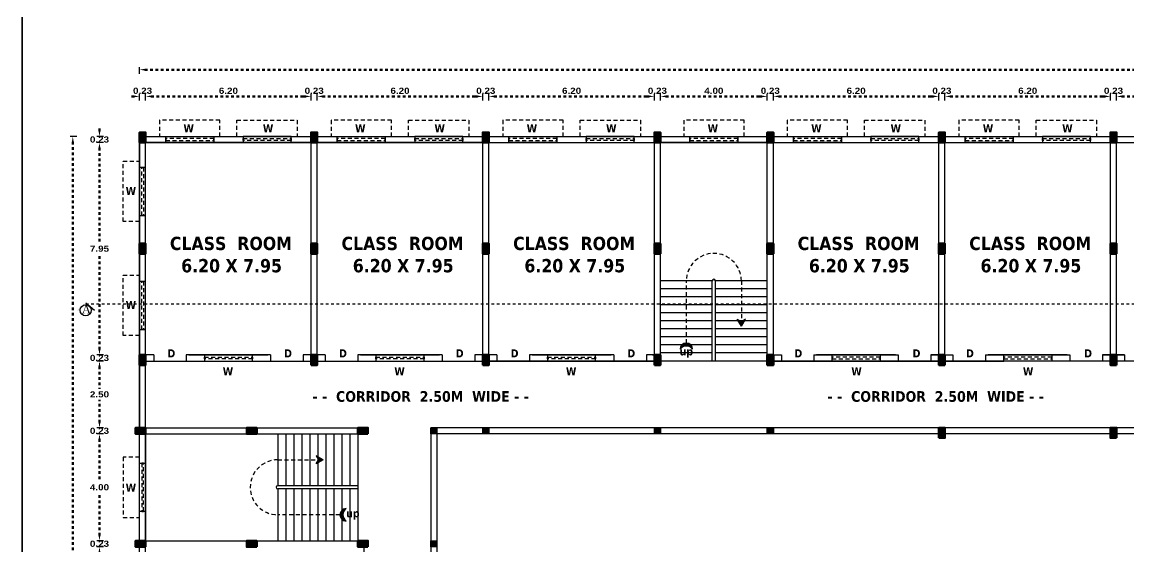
# Model space of a CAD drawing. Header units: metres. Extents: x 863 to 1571, y 626 to 804.
# Drawn here: x 863.38 to 904.85, y 729.8 to 749.45 of the extents above; entities that cross this region are included whole.
import ezdxf

# ---------------------------------------------------------------- set-up
doc = ezdxf.new("R2010")
doc.units = ezdxf.units.M
doc.header["$LTSCALE"] = 0.2
doc.header["$MEASUREMENT"] = 0
doc.header["$PDMODE"] = 2
for name, pattern in [('DASHDOT', [1, 0.5, -0.25, 0, -0.25]), ('DOT2', [0.125, 0, -0.125]), ('HIDDEN', [0.375, 0.25, -0.125])]:
    doc.linetypes.add(name, pattern=pattern)
doc.layers.get('0').update_dxf_attribs({"lineweight": 60})
doc.styles.get("Standard").update_dxf_attribs({"font": 'ariblk.ttf', "height": 0.23})
doc.styles.add('style3', font='dutcheb.ttf')
doc.styles.add('TXT', font='txt.shx')
doc.dimstyles.get("Standard").update_dxf_attribs({"dimtxt": 0.23, "dimasz": 0.2, "dimexe": 0.12, "dimexo": 0.0625, "dimgap": 0.09, "dimtad": 1, "dimtih": 1, "dimtoh": 1, "dimzin": 1, "dimdsep": 46, "dimtxsty": 'Standard', "dimcen": 0.09, "dimazin": 0, "dimtfac": 1, "dimtix": 1, "dimtofl": 0, "dimtmove": 0, "dimatfit": 0, "dimfxl": 0, "dimtolj": 1, "dimtzin": 0, "dimarcsym": 0})

# ---------------------------------------------------------------- blocks, each defined once
blk = doc.blocks.new('A$C650768DD')
blk.add_hatch(color=4).paths.add_polyline_path([(0, 0), (0.23, 0), (0.23, 0.38), (0, 0.38)])
at = {"color": 1}
blk.add_lwpolyline([(0, 0), (0.23, 0), (0.23, 0.38), (0, 0.38)], close=True, dxfattribs=at)
blk = doc.blocks.new('*D72')
at = {"linetype": 'DOT2'}
for p, q in [((866.283, 745.373), (866.283, 745.573)), ((866.283, 744.743), (866.283, 744.543))]:
    blk.add_line(p, q, dxfattribs=at)
at = {"color": 0, "lineweight": -2}
for p, q in [((866.433, 745.173), (866.183, 745.173)), ((866.433, 744.943), (866.183, 744.943))]:
    blk.add_line(p, q, dxfattribs=at)
at = {"lineweight": -2}
for points in [[(866.249, 745.373), (866.316, 745.373), (866.283, 745.173)], [(866.249, 744.743), (866.316, 744.743), (866.283, 744.943)]]:
    blk.add_solid(points, dxfattribs=at)
at = {"layer": 'Defpoints', "color": 0, "lineweight": -2}
for p in [(866.283, 744.943), (868.013, 745.173), (868.013, 744.943)]:
    blk.add_point(p, dxfattribs=at)
at = {"color": 0, "lineweight": -2, "insert": (866.283, 745.058), "char_height": 0.23, "attachment_point": 5}
blk.add_mtext('\\A1;0.23', dxfattribs=at)
blk = doc.blocks.new('*D73')
at = {"color": 0, "lineweight": -2}
for p, q in [((866.433, 744.943), (866.183, 744.943)), ((866.433, 736.993), (866.183, 736.993))]:
    blk.add_line(p, q, dxfattribs=at)
at = {"linetype": 'DOT2'}
for p, q in [((866.283, 744.743), (866.283, 741.177)), ((866.283, 737.193), (866.283, 740.759))]:
    blk.add_line(p, q, dxfattribs=at)
at = {"lineweight": -2}
for points in [[(866.249, 744.743), (866.316, 744.743), (866.283, 744.943)], [(866.249, 737.193), (866.316, 737.193), (866.283, 736.993)]]:
    blk.add_solid(points, dxfattribs=at)
at = {"layer": 'Defpoints', "color": 0, "lineweight": -2}
for p in [(868.013, 744.943), (866.283, 736.993), (867.783, 736.993)]:
    blk.add_point(p, dxfattribs=at)
at = {"color": 0, "lineweight": -2, "insert": (866.283, 740.968), "char_height": 0.23, "attachment_point": 5}
blk.add_mtext('\\A1;7.95', dxfattribs=at)
blk = doc.blocks.new('*D74')
at = {"linetype": 'DOT2'}
for p, q in [((866.283, 737.193), (866.283, 737.393)), ((866.283, 736.563), (866.283, 736.363))]:
    blk.add_line(p, q, dxfattribs=at)
at = {"color": 0, "lineweight": -2}
for p, q in [((866.433, 736.993), (866.183, 736.993)), ((866.433, 736.763), (866.183, 736.763))]:
    blk.add_line(p, q, dxfattribs=at)
at = {"lineweight": -2}
for points in [[(866.249, 737.193), (866.316, 737.193), (866.283, 736.993)], [(866.249, 736.563), (866.316, 736.563), (866.283, 736.763)]]:
    blk.add_solid(points, dxfattribs=at)
at = {"layer": 'Defpoints', "color": 0, "lineweight": -2}
for p in [(867.783, 736.993), (866.283, 736.763), (867.783, 736.763)]:
    blk.add_point(p, dxfattribs=at)
at = {"color": 0, "lineweight": -2, "insert": (866.283, 736.878), "char_height": 0.23, "attachment_point": 5}
blk.add_mtext('\\A1;0.23', dxfattribs=at)
blk = doc.blocks.new('*D75')
at = {"color": 0, "lineweight": -2}
for p, q in [((866.433, 736.763), (866.183, 736.763)), ((866.433, 734.263), (866.183, 734.263))]:
    blk.add_line(p, q, dxfattribs=at)
at = {"linetype": 'DOT2'}
for p, q in [((866.283, 736.563), (866.283, 735.722)), ((866.283, 734.463), (866.283, 735.304))]:
    blk.add_line(p, q, dxfattribs=at)
at = {"lineweight": -2}
for points in [[(866.249, 736.563), (866.316, 736.563), (866.283, 736.763)], [(866.249, 734.463), (866.316, 734.463), (866.283, 734.263)]]:
    blk.add_solid(points, dxfattribs=at)
at = {"layer": 'Defpoints', "color": 0, "lineweight": -2}
for p in [(867.783, 736.763), (866.283, 734.263), (867.783, 734.263)]:
    blk.add_point(p, dxfattribs=at)
at = {"color": 0, "lineweight": -2, "insert": (866.283, 735.513), "char_height": 0.23, "attachment_point": 5}
blk.add_mtext('\\A1;2.50', dxfattribs=at)
blk = doc.blocks.new('*D76')
at = {"linetype": 'DOT2'}
for p, q in [((866.283, 734.463), (866.283, 734.663)), ((866.283, 733.833), (866.283, 733.633))]:
    blk.add_line(p, q, dxfattribs=at)
at = {"color": 0, "lineweight": -2}
for p, q in [((866.433, 734.263), (866.183, 734.263)), ((866.433, 734.033), (866.183, 734.033))]:
    blk.add_line(p, q, dxfattribs=at)
at = {"lineweight": -2}
for points in [[(866.249, 734.463), (866.316, 734.463), (866.283, 734.263)], [(866.249, 733.833), (866.316, 733.833), (866.283, 734.033)]]:
    blk.add_solid(points, dxfattribs=at)
at = {"layer": 'Defpoints', "color": 0, "lineweight": -2}
for p in [(866.283, 734.033), (867.783, 734.263), (867.783, 734.033)]:
    blk.add_point(p, dxfattribs=at)
at = {"color": 0, "lineweight": -2, "insert": (866.283, 734.148), "char_height": 0.23, "attachment_point": 5}
blk.add_mtext('\\A1;0.23', dxfattribs=at)
blk = doc.blocks.new('*D77')
at = {"color": 0, "lineweight": -2}
for p, q in [((866.433, 734.033), (866.183, 734.033)), ((866.433, 730.033), (866.183, 730.033))]:
    blk.add_line(p, q, dxfattribs=at)
at = {"linetype": 'DOT2'}
for p, q in [((866.283, 733.833), (866.283, 732.242)), ((866.283, 730.233), (866.283, 731.824))]:
    blk.add_line(p, q, dxfattribs=at)
at = {"lineweight": -2}
for points in [[(866.249, 733.833), (866.316, 733.833), (866.283, 734.033)], [(866.249, 730.233), (866.316, 730.233), (866.283, 730.033)]]:
    blk.add_solid(points, dxfattribs=at)
at = {"layer": 'Defpoints', "color": 0, "lineweight": -2}
for p in [(867.783, 734.033), (866.283, 730.033), (867.783, 730.033)]:
    blk.add_point(p, dxfattribs=at)
at = {"color": 0, "lineweight": -2, "insert": (866.283, 732.033), "char_height": 0.23, "attachment_point": 5}
blk.add_mtext('\\A1;4.00', dxfattribs=at)
blk = doc.blocks.new('*D78')
at = {"linetype": 'DOT2'}
for p, q in [((866.283, 730.233), (866.283, 730.433)), ((866.283, 729.603), (866.283, 729.403))]:
    blk.add_line(p, q, dxfattribs=at)
at = {"color": 0, "lineweight": -2}
for p, q in [((866.433, 730.033), (866.183, 730.033)), ((866.433, 729.803), (866.183, 729.803))]:
    blk.add_line(p, q, dxfattribs=at)
at = {"lineweight": -2}
for points in [[(866.249, 730.233), (866.316, 730.233), (866.283, 730.033)], [(866.249, 729.603), (866.316, 729.603), (866.283, 729.803)]]:
    blk.add_solid(points, dxfattribs=at)
at = {"layer": 'Defpoints', "color": 0, "lineweight": -2}
for p in [(867.783, 730.033), (866.283, 729.803), (867.783, 729.803)]:
    blk.add_point(p, dxfattribs=at)
at = {"color": 0, "lineweight": -2, "insert": (866.283, 729.918), "char_height": 0.23, "attachment_point": 5}
blk.add_mtext('\\A1;0.23', dxfattribs=at)
blk = doc.blocks.new('*D79')
at = {"color": 0, "lineweight": -2}
for p, q in [((866.433, 729.803), (866.183, 729.803)), ((866.433, 723.603), (866.183, 723.603))]:
    blk.add_line(p, q, dxfattribs=at)
at = {"linetype": 'DOT2'}
for p, q in [((866.283, 729.603), (866.283, 726.912)), ((866.283, 723.803), (866.283, 726.494))]:
    blk.add_line(p, q, dxfattribs=at)
at = {"lineweight": -2}
for points in [[(866.249, 729.603), (866.316, 729.603), (866.283, 729.803)], [(866.249, 723.803), (866.316, 723.803), (866.283, 723.603)]]:
    blk.add_solid(points, dxfattribs=at)
at = {"layer": 'Defpoints', "color": 0, "lineweight": -2}
for p in [(867.783, 729.803), (866.283, 723.603), (867.783, 723.603)]:
    blk.add_point(p, dxfattribs=at)
at = {"color": 0, "lineweight": -2, "insert": (866.283, 726.703), "char_height": 0.23, "attachment_point": 5}
blk.add_mtext('\\A1;6.20', dxfattribs=at)
blk = doc.blocks.new('*D85')
at = {"color": 0, "lineweight": -2}
for p, q in [((865.433, 745.173), (865.183, 745.173)), ((865.433, 712.443), (865.183, 712.443))]:
    blk.add_line(p, q, dxfattribs=at)
at = {"linetype": 'DOT2'}
for p, q in [((865.283, 744.973), (865.283, 729.017)), ((865.283, 712.643), (865.283, 728.599))]:
    blk.add_line(p, q, dxfattribs=at)
at = {"lineweight": -2}
for points in [[(865.249, 744.973), (865.316, 744.973), (865.283, 745.173)], [(865.249, 712.643), (865.316, 712.643), (865.283, 712.443)]]:
    blk.add_solid(points, dxfattribs=at)
at = {"layer": 'Defpoints', "color": 0, "lineweight": -2}
for p in [(865.283, 745.173), (867.783, 745.173), (867.783, 712.443)]:
    blk.add_point(p, dxfattribs=at)
at = {"color": 0, "lineweight": -2, "insert": (865.283, 728.808), "char_height": 0.23, "attachment_point": 5}
blk.add_mtext('\\A1;32.73', dxfattribs=at)
blk = doc.blocks.new('*D86')
at = {"linetype": 'DOT2'}
for p, q in [((867.583, 746.673), (867.383, 746.673)), ((868.213, 746.673), (868.413, 746.673))]:
    blk.add_line(p, q, dxfattribs=at)
at = {"color": 0, "lineweight": -2}
for p, q in [((867.783, 746.523), (867.783, 746.773)), ((868.013, 746.523), (868.013, 746.773))]:
    blk.add_line(p, q, dxfattribs=at)
at = {"lineweight": -2}
for points in [[(867.583, 746.706), (867.583, 746.639), (867.783, 746.673)], [(868.213, 746.706), (868.213, 746.639), (868.013, 746.673)]]:
    blk.add_solid(points, dxfattribs=at)
at = {"layer": 'Defpoints', "color": 0, "lineweight": -2}
for p in [(868.013, 746.673), (867.783, 745.173), (868.013, 745.173)]:
    blk.add_point(p, dxfattribs=at)
at = {"color": 0, "lineweight": -2, "insert": (867.898, 746.882), "char_height": 0.23, "attachment_point": 5}
blk.add_mtext('\\A1;0.23', dxfattribs=at)
blk = doc.blocks.new('*D87')
at = {"color": 0, "lineweight": -2}
for p, q in [((868.013, 746.523), (868.013, 746.773)), ((874.213, 746.523), (874.213, 746.773))]:
    blk.add_line(p, q, dxfattribs=at)
at = {"linetype": 'DOT2'}
blk.add_line((868.213, 746.673), (874.013, 746.673), dxfattribs=at)
at = {"lineweight": -2}
for points in [[(868.213, 746.706), (868.213, 746.639), (868.013, 746.673)], [(874.013, 746.706), (874.013, 746.639), (874.213, 746.673)]]:
    blk.add_solid(points, dxfattribs=at)
at = {"layer": 'Defpoints', "color": 0, "lineweight": -2}
for p in [(874.213, 746.673), (868.013, 745.173), (874.213, 744.943)]:
    blk.add_point(p, dxfattribs=at)
at = {"color": 0, "lineweight": -2, "insert": (871.113, 746.882), "char_height": 0.23, "attachment_point": 5}
blk.add_mtext('\\A1;6.20', dxfattribs=at)
blk = doc.blocks.new('*D88')
at = {"linetype": 'DOT2'}
for p, q in [((874.013, 746.673), (873.813, 746.673)), ((874.643, 746.673), (874.843, 746.673))]:
    blk.add_line(p, q, dxfattribs=at)
at = {"color": 0, "lineweight": -2}
for p, q in [((874.213, 746.523), (874.213, 746.773)), ((874.443, 746.523), (874.443, 746.773))]:
    blk.add_line(p, q, dxfattribs=at)
at = {"lineweight": -2}
for points in [[(874.013, 746.706), (874.013, 746.639), (874.213, 746.673)], [(874.643, 746.706), (874.643, 746.639), (874.443, 746.673)]]:
    blk.add_solid(points, dxfattribs=at)
at = {"layer": 'Defpoints', "color": 0, "lineweight": -2}
for p in [(874.443, 746.673), (874.213, 744.943), (874.443, 744.943)]:
    blk.add_point(p, dxfattribs=at)
at = {"color": 0, "lineweight": -2, "insert": (874.328, 746.882), "char_height": 0.23, "attachment_point": 5}
blk.add_mtext('\\A1;0.23', dxfattribs=at)
blk = doc.blocks.new('*D89')
at = {"color": 0, "lineweight": -2}
for p, q in [((874.443, 746.523), (874.443, 746.773)), ((880.643, 746.523), (880.643, 746.773))]:
    blk.add_line(p, q, dxfattribs=at)
at = {"linetype": 'DOT2'}
blk.add_line((874.643, 746.673), (880.443, 746.673), dxfattribs=at)
at = {"lineweight": -2}
for points in [[(874.643, 746.706), (874.643, 746.639), (874.443, 746.673)], [(880.443, 746.706), (880.443, 746.639), (880.643, 746.673)]]:
    blk.add_solid(points, dxfattribs=at)
at = {"layer": 'Defpoints', "color": 0, "lineweight": -2}
for p in [(880.643, 746.673), (874.443, 744.943), (880.643, 744.943)]:
    blk.add_point(p, dxfattribs=at)
at = {"color": 0, "lineweight": -2, "insert": (877.543, 746.882), "char_height": 0.23, "attachment_point": 5}
blk.add_mtext('\\A1;6.20', dxfattribs=at)
blk = doc.blocks.new('*D90')
at = {"linetype": 'DOT2'}
for p, q in [((880.443, 746.673), (880.243, 746.673)), ((881.073, 746.673), (881.273, 746.673))]:
    blk.add_line(p, q, dxfattribs=at)
at = {"color": 0, "lineweight": -2}
for p, q in [((880.643, 746.523), (880.643, 746.773)), ((880.873, 746.523), (880.873, 746.773))]:
    blk.add_line(p, q, dxfattribs=at)
at = {"lineweight": -2}
for points in [[(880.443, 746.706), (880.443, 746.639), (880.643, 746.673)], [(881.073, 746.706), (881.073, 746.639), (880.873, 746.673)]]:
    blk.add_solid(points, dxfattribs=at)
at = {"layer": 'Defpoints', "color": 0, "lineweight": -2}
for p in [(880.873, 746.673), (880.643, 744.943), (880.873, 744.943)]:
    blk.add_point(p, dxfattribs=at)
at = {"color": 0, "lineweight": -2, "insert": (880.758, 746.882), "char_height": 0.23, "attachment_point": 5}
blk.add_mtext('\\A1;0.23', dxfattribs=at)
blk = doc.blocks.new('*D91')
at = {"color": 0, "lineweight": -2}
for p, q in [((880.873, 746.523), (880.873, 746.773)), ((887.073, 746.523), (887.073, 746.773))]:
    blk.add_line(p, q, dxfattribs=at)
at = {"linetype": 'DOT2'}
blk.add_line((881.073, 746.673), (886.873, 746.673), dxfattribs=at)
at = {"lineweight": -2}
for points in [[(881.073, 746.706), (881.073, 746.639), (880.873, 746.673)], [(886.873, 746.706), (886.873, 746.639), (887.073, 746.673)]]:
    blk.add_solid(points, dxfattribs=at)
at = {"layer": 'Defpoints', "color": 0, "lineweight": -2}
for p in [(887.073, 746.673), (880.873, 744.943), (887.073, 744.943)]:
    blk.add_point(p, dxfattribs=at)
at = {"color": 0, "lineweight": -2, "insert": (883.973, 746.882), "char_height": 0.23, "attachment_point": 5}
blk.add_mtext('\\A1;6.20', dxfattribs=at)
blk = doc.blocks.new('*D92')
at = {"linetype": 'DOT2'}
for p, q in [((886.873, 746.673), (886.673, 746.673)), ((887.503, 746.673), (887.703, 746.673))]:
    blk.add_line(p, q, dxfattribs=at)
at = {"color": 0, "lineweight": -2}
for p, q in [((887.073, 746.523), (887.073, 746.773)), ((887.303, 746.523), (887.303, 746.773))]:
    blk.add_line(p, q, dxfattribs=at)
at = {"lineweight": -2}
for points in [[(886.873, 746.706), (886.873, 746.639), (887.073, 746.673)], [(887.503, 746.706), (887.503, 746.639), (887.303, 746.673)]]:
    blk.add_solid(points, dxfattribs=at)
at = {"layer": 'Defpoints', "color": 0, "lineweight": -2}
for p in [(887.303, 746.673), (887.073, 744.943), (887.303, 744.943)]:
    blk.add_point(p, dxfattribs=at)
at = {"color": 0, "lineweight": -2, "insert": (887.188, 746.882), "char_height": 0.23, "attachment_point": 5}
blk.add_mtext('\\A1;0.23', dxfattribs=at)
blk = doc.blocks.new('*D93')
at = {"color": 0, "lineweight": -2}
for p, q in [((887.303, 746.523), (887.303, 746.773)), ((891.303, 746.523), (891.303, 746.773))]:
    blk.add_line(p, q, dxfattribs=at)
at = {"linetype": 'DOT2'}
blk.add_line((887.503, 746.673), (891.103, 746.673), dxfattribs=at)
at = {"lineweight": -2}
for points in [[(887.503, 746.706), (887.503, 746.639), (887.303, 746.673)], [(891.103, 746.706), (891.103, 746.639), (891.303, 746.673)]]:
    blk.add_solid(points, dxfattribs=at)
at = {"layer": 'Defpoints', "color": 0, "lineweight": -2}
for p in [(891.303, 746.673), (887.303, 744.943), (891.303, 744.943)]:
    blk.add_point(p, dxfattribs=at)
at = {"color": 0, "lineweight": -2, "insert": (889.303, 746.882), "char_height": 0.23, "attachment_point": 5}
blk.add_mtext('\\A1;4.00', dxfattribs=at)
blk = doc.blocks.new('*D94')
at = {"linetype": 'DOT2'}
for p, q in [((891.103, 746.673), (890.903, 746.673)), ((891.733, 746.673), (891.933, 746.673))]:
    blk.add_line(p, q, dxfattribs=at)
at = {"color": 0, "lineweight": -2}
for p, q in [((891.303, 746.523), (891.303, 746.773)), ((891.533, 746.523), (891.533, 746.773))]:
    blk.add_line(p, q, dxfattribs=at)
at = {"lineweight": -2}
for points in [[(891.103, 746.706), (891.103, 746.639), (891.303, 746.673)], [(891.733, 746.706), (891.733, 746.639), (891.533, 746.673)]]:
    blk.add_solid(points, dxfattribs=at)
at = {"layer": 'Defpoints', "color": 0, "lineweight": -2}
for p in [(891.533, 746.673), (891.303, 744.943), (891.533, 744.943)]:
    blk.add_point(p, dxfattribs=at)
at = {"color": 0, "lineweight": -2, "insert": (891.418, 746.882), "char_height": 0.23, "attachment_point": 5}
blk.add_mtext('\\A1;0.23', dxfattribs=at)
blk = doc.blocks.new('*D95')
at = {"color": 0, "lineweight": -2}
for p, q in [((891.533, 746.523), (891.533, 746.773)), ((897.733, 746.523), (897.733, 746.773))]:
    blk.add_line(p, q, dxfattribs=at)
at = {"linetype": 'DOT2'}
blk.add_line((891.733, 746.673), (897.533, 746.673), dxfattribs=at)
at = {"lineweight": -2}
for points in [[(891.733, 746.706), (891.733, 746.639), (891.533, 746.673)], [(897.533, 746.706), (897.533, 746.639), (897.733, 746.673)]]:
    blk.add_solid(points, dxfattribs=at)
at = {"layer": 'Defpoints', "color": 0, "lineweight": -2}
for p in [(897.733, 746.673), (891.533, 744.943), (897.733, 744.943)]:
    blk.add_point(p, dxfattribs=at)
at = {"color": 0, "lineweight": -2, "insert": (894.633, 746.882), "char_height": 0.23, "attachment_point": 5}
blk.add_mtext('\\A1;6.20', dxfattribs=at)
blk = doc.blocks.new('*D96')
at = {"linetype": 'DOT2'}
for p, q in [((897.533, 746.673), (897.333, 746.673)), ((898.163, 746.673), (898.363, 746.673))]:
    blk.add_line(p, q, dxfattribs=at)
at = {"color": 0, "lineweight": -2}
for p, q in [((897.733, 746.523), (897.733, 746.773)), ((897.963, 746.523), (897.963, 746.773))]:
    blk.add_line(p, q, dxfattribs=at)
at = {"lineweight": -2}
for points in [[(897.533, 746.706), (897.533, 746.639), (897.733, 746.673)], [(898.163, 746.706), (898.163, 746.639), (897.963, 746.673)]]:
    blk.add_solid(points, dxfattribs=at)
at = {"layer": 'Defpoints', "color": 0, "lineweight": -2}
for p in [(897.963, 746.673), (897.733, 744.943), (897.963, 744.943)]:
    blk.add_point(p, dxfattribs=at)
at = {"color": 0, "lineweight": -2, "insert": (897.848, 746.882), "char_height": 0.23, "attachment_point": 5}
blk.add_mtext('\\A1;0.23', dxfattribs=at)
blk = doc.blocks.new('*D97')
at = {"color": 0, "lineweight": -2}
for p, q in [((897.963, 746.523), (897.963, 746.773)), ((904.163, 746.523), (904.163, 746.773))]:
    blk.add_line(p, q, dxfattribs=at)
at = {"linetype": 'DOT2'}
blk.add_line((898.163, 746.673), (903.963, 746.673), dxfattribs=at)
at = {"lineweight": -2}
for points in [[(898.163, 746.706), (898.163, 746.639), (897.963, 746.673)], [(903.963, 746.706), (903.963, 746.639), (904.163, 746.673)]]:
    blk.add_solid(points, dxfattribs=at)
at = {"layer": 'Defpoints', "color": 0, "lineweight": -2}
for p in [(904.163, 746.673), (897.963, 744.943), (904.163, 744.943)]:
    blk.add_point(p, dxfattribs=at)
at = {"color": 0, "lineweight": -2, "insert": (901.063, 746.882), "char_height": 0.23, "attachment_point": 5}
blk.add_mtext('\\A1;6.20', dxfattribs=at)
blk = doc.blocks.new('*D98')
at = {"linetype": 'DOT2'}
for p, q in [((903.963, 746.673), (903.763, 746.673)), ((904.593, 746.673), (904.793, 746.673))]:
    blk.add_line(p, q, dxfattribs=at)
at = {"color": 0, "lineweight": -2}
for p, q in [((904.163, 746.523), (904.163, 746.773)), ((904.393, 746.523), (904.393, 746.773))]:
    blk.add_line(p, q, dxfattribs=at)
at = {"lineweight": -2}
for points in [[(903.963, 746.706), (903.963, 746.639), (904.163, 746.673)], [(904.593, 746.706), (904.593, 746.639), (904.393, 746.673)]]:
    blk.add_solid(points, dxfattribs=at)
at = {"layer": 'Defpoints', "color": 0, "lineweight": -2}
for p in [(904.393, 746.673), (904.163, 744.943), (904.393, 744.943)]:
    blk.add_point(p, dxfattribs=at)
at = {"color": 0, "lineweight": -2, "insert": (904.278, 746.882), "char_height": 0.23, "attachment_point": 5}
blk.add_mtext('\\A1;0.23', dxfattribs=at)
blk = doc.blocks.new('*D99')
at = {"color": 0, "lineweight": -2}
for p, q in [((904.393, 746.523), (904.393, 746.773)), ((910.608, 746.523), (910.608, 746.773))]:
    blk.add_line(p, q, dxfattribs=at)
at = {"linetype": 'DOT2'}
blk.add_line((904.593, 746.673), (910.408, 746.673), dxfattribs=at)
at = {"lineweight": -2}
for points in [[(904.593, 746.706), (904.593, 746.639), (904.393, 746.673)], [(910.408, 746.706), (910.408, 746.639), (910.608, 746.673)]]:
    blk.add_solid(points, dxfattribs=at)
at = {"layer": 'Defpoints', "color": 0, "lineweight": -2}
for p in [(910.608, 746.673), (904.393, 744.943), (910.608, 744.943)]:
    blk.add_point(p, dxfattribs=at)
at = {"color": 0, "lineweight": -2, "insert": (907.5, 746.882), "char_height": 0.23, "attachment_point": 5}
blk.add_mtext('\\A1;6.21', dxfattribs=at)
blk = doc.blocks.new('*D115')
at = {"color": 0, "lineweight": -2}
for p, q in [((867.783, 747.523), (867.783, 747.773)), ((953.433, 747.523), (953.433, 747.773))]:
    blk.add_line(p, q, dxfattribs=at)
at = {"linetype": 'DOT2'}
blk.add_line((867.983, 747.673), (953.233, 747.673), dxfattribs=at)
at = {"lineweight": -2}
for points in [[(867.983, 747.706), (867.983, 747.639), (867.783, 747.673)], [(953.233, 747.706), (953.233, 747.639), (953.433, 747.673)]]:
    blk.add_solid(points, dxfattribs=at)
at = {"layer": 'Defpoints', "color": 0, "lineweight": -2}
for p in [(953.433, 747.673), (867.783, 745.173), (953.433, 734.263)]:
    blk.add_point(p, dxfattribs=at)
at = {"color": 0, "lineweight": -2, "insert": (910.608, 747.882), "char_height": 0.23, "attachment_point": 5}
blk.add_mtext('\\A1;85.65', dxfattribs=at)

msp = doc.modelspace()

# ---------------------------------------------------------------- hatches: boundary and pattern name
at = {"lineweight": -2}
msp.add_hatch(color=256, dxfattribs=at).paths.add_polyline_path([(865.766, 738.939), (865.442, 738.664), (865.559, 738.664, -1), (865.973, 738.664), (866.091, 738.664)])
h = msp.add_hatch(color=256, dxfattribs=at)
h.dxf.hatch_style = 1
h.paths.add_polyline_path([(890.317, 738.092), (890.181, 738.328), (890.333, 738.232), (890.484, 738.328), (890.349, 738.092)])
h.paths.add_polyline_path([(890.333, 738.064), (890.317, 738.092), (890.349, 738.092)])
h = msp.add_hatch(color=256, dxfattribs=at)
h.dxf.hatch_style = 1
h.paths.add_polyline_path([(888.038, 737.203, -1), (888.507, 737.203, 0.509611)])
h = msp.add_hatch(color=256, dxfattribs=at)
h.dxf.hatch_style = 1
h.paths.add_polyline_path([(878.923, 734.263), (878.693, 734.263), (878.693, 734.033), (878.923, 734.033)])
h = msp.add_hatch(color=256, dxfattribs=at)
h.dxf.hatch_style = 1
h.paths.add_polyline_path([(880.873, 734.263), (880.643, 734.263), (880.643, 734.033), (880.873, 734.033)])
h = msp.add_hatch(color=256, dxfattribs=at)
h.dxf.hatch_style = 1
h.paths.add_polyline_path([(887.303, 734.263), (887.073, 734.263), (887.073, 734.033), (887.303, 734.033)])
h = msp.add_hatch(color=256, dxfattribs=at)
h.dxf.hatch_style = 1
h.paths.add_polyline_path([(891.533, 734.263), (891.303, 734.263), (891.303, 734.033), (891.533, 734.033)])
h = msp.add_hatch(color=256, dxfattribs=at)
h.dxf.hatch_style = 1
h.paths.add_polyline_path([(874.634, 733.047), (874.397, 732.911), (874.493, 733.063), (874.397, 733.214), (874.634, 733.079)])
h.paths.add_polyline_path([(874.662, 733.063), (874.634, 733.047), (874.634, 733.079)])
h = msp.add_hatch(color=256, dxfattribs=at)
h.dxf.hatch_style = 1
h.paths.add_polyline_path([(875.523, 730.768, -1), (875.523, 731.237, 0.509611)])
h = msp.add_hatch(color=256, dxfattribs=at)
h.dxf.hatch_style = 1
h.paths.add_polyline_path([(878.923, 730.033), (878.693, 730.033), (878.693, 729.803), (878.923, 729.803)])

# ---------------------------------------------------------------- linework, layer by layer
for p, q in [((863.385, 660.625), (863.385, 779.525)), ((867.783, 736.993), (867.783, 744.943)), ((867.783, 744.943), (867.783, 744.943)), ((867.783, 744.943), (867.783, 736.993)), ((868.013, 744.943), (868.013, 745.173)), ((874.213, 744.943), (868.013, 744.943)), ((868.013, 736.993), (868.013, 744.943)), ((874.213, 736.993), (874.213, 744.943)), ((880.643, 744.943), (874.443, 744.943)), ((874.443, 736.993), (874.443, 744.943)), ((880.873, 745.173), (880.643, 745.173)), ((880.643, 736.993), (880.643, 744.943)), ((880.643, 736.993), (880.643, 744.943)), ((880.873, 736.993), (880.873, 744.943)), ((880.873, 736.993), (880.873, 744.943)), ((887.303, 745.173), (887.073, 745.173)), ((887.073, 736.763), (887.073, 744.943)), ((887.073, 736.763), (887.073, 744.943)), ((887.073, 736.993), (887.073, 744.943)), ((887.073, 736.993), (887.073, 744.943)), ((887.073, 736.993), (887.073, 744.943)), ((887.073, 736.993), (887.073, 744.943)), ((887.073, 736.993), (887.073, 744.943)), ((887.073, 736.993), (887.073, 744.943)), ((887.073, 736.763), (887.073, 744.943)), ((887.303, 736.763), (887.303, 744.943)), ((887.303, 736.993), (887.303, 744.943)), ((887.303, 736.763), (887.303, 744.943)), ((887.303, 744.943), (891.303, 744.943)), ((891.303, 744.943), (887.303, 744.943)), ((887.303, 744.943), (891.303, 744.943)), ((891.303, 744.943), (887.303, 744.943)), ((891.303, 736.763), (891.303, 744.943)), ((891.303, 736.763), (891.303, 744.943)), ((891.303, 736.763), (891.303, 744.943)), ((891.303, 736.993), (891.303, 744.943)), ((891.303, 736.763), (891.303, 744.943)), ((891.533, 736.993), (891.533, 744.943)), ((891.533, 736.993), (891.533, 744.943)), ((891.533, 736.993), (891.533, 744.943)), ((891.533, 736.993), (891.533, 744.943)), ((897.733, 745.173), (917.253, 745.173)), ((897.733, 736.993), (897.733, 744.943)), ((897.733, 736.993), (897.733, 744.943)), ((897.963, 736.993), (897.963, 744.943)), ((897.963, 736.993), (897.963, 744.943)), ((904.393, 745.173), (904.163, 745.173)), ((904.163, 745.173), (904.393, 745.173)), ((904.163, 736.993), (904.163, 744.943)), ((904.163, 736.993), (904.163, 744.943)), ((904.163, 736.763), (904.163, 744.943)), ((904.163, 736.993), (904.163, 744.943)), ((904.163, 736.993), (904.163, 744.943)), ((904.393, 736.993), (904.393, 744.943)), ((904.393, 736.993), (904.393, 744.943)), ((904.393, 736.763), (904.393, 744.943)), ((904.393, 736.993), (904.393, 744.943)), ((904.393, 736.993), (904.393, 744.943)), ((904.393, 736.763), (904.393, 744.943)), ((880.873, 741.008), (880.643, 741.008)), ((889.243, 739.763), (887.303, 739.763)), ((889.243, 739.463), (887.303, 739.463)), ((889.243, 736.763), (889.243, 739.763)), ((891.303, 739.763), (889.363, 739.763)), ((889.363, 736.763), (889.363, 739.763)), ((891.303, 739.463), (889.363, 739.463)), ((889.243, 739.163), (887.303, 739.163)), ((891.303, 739.163), (889.363, 739.163)), ((889.243, 738.863), (887.303, 738.863)), ((889.243, 738.563), (887.303, 738.563)), ((891.303, 738.863), (889.363, 738.863)), ((891.303, 738.563), (889.363, 738.563)), ((889.243, 738.263), (887.303, 738.263)), ((891.303, 738.263), (889.363, 738.263)), ((890.333, 738.064), (890.181, 738.328)), ((890.181, 738.328), (890.333, 738.232)), ((890.333, 738.064), (890.484, 738.328)), ((890.484, 738.328), (890.333, 738.232)), ((889.243, 737.963), (887.303, 737.963)), ((891.303, 737.963), (889.363, 737.963)), ((889.243, 737.663), (887.303, 737.663)), ((889.243, 737.363), (887.303, 737.363)), ((891.303, 737.663), (889.363, 737.663)), ((891.303, 737.363), (889.363, 737.363)), ((868.313, 736.993), (867.783, 736.993)), ((868.313, 736.993), (868.313, 736.763)), ((872.693, 736.993), (869.533, 736.993)), ((872.693, 736.993), (869.533, 736.993)), ((869.533, 736.993), (869.533, 736.763)), ((869.633, 736.993), (872.593, 736.993)), ((872.693, 736.993), (872.693, 736.763)), ((874.743, 736.993), (873.913, 736.993)), ((873.913, 736.993), (873.913, 736.763)), ((874.743, 736.993), (874.743, 736.763)), ((879.123, 736.993), (875.963, 736.993)), ((879.123, 736.993), (875.963, 736.993)), ((875.963, 736.993), (875.963, 736.763)), ((876.063, 736.993), (879.023, 736.993)), ((879.123, 736.993), (879.123, 736.763)), ((881.173, 736.993), (880.343, 736.993)), ((880.343, 736.993), (880.343, 736.763)), ((881.173, 736.993), (881.173, 736.763)), ((885.553, 736.993), (882.393, 736.993)), ((885.553, 736.993), (882.393, 736.993)), ((882.393, 736.993), (882.393, 736.763)), ((882.493, 736.993), (885.453, 736.993)), ((885.553, 736.993), (885.553, 736.763)), ((887.303, 736.993), (886.773, 736.993)), ((886.773, 736.993), (886.773, 736.763)), ((887.003, 736.993), (887.303, 736.993)), ((889.243, 737.063), (887.303, 737.063)), ((891.303, 737.063), (889.363, 737.063)), ((891.533, 736.993), (891.833, 736.993)), ((891.833, 736.993), (891.833, 736.763)), ((893.053, 736.993), (896.213, 736.993)), ((893.053, 736.993), (896.213, 736.993)), ((893.053, 736.993), (893.053, 736.763)), ((896.113, 736.993), (893.153, 736.993)), ((893.733, 736.993), (896.213, 736.993)), ((896.063, 736.993), (895.533, 736.993)), ((896.213, 736.993), (896.213, 736.763)), ((897.963, 736.993), (897.433, 736.993)), ((897.433, 736.993), (897.433, 736.763)), ((897.433, 736.993), (898.263, 736.993)), ((897.433, 736.993), (897.433, 736.763)), ((897.433, 736.993), (897.433, 736.763)), ((897.433, 736.993), (897.433, 736.763)), ((897.433, 736.993), (897.433, 736.763)), ((898.263, 736.993), (898.263, 736.763)), ((899.483, 736.993), (902.643, 736.993)), ((899.483, 736.993), (902.643, 736.993)), ((899.483, 736.993), (899.483, 736.763)), ((902.543, 736.993), (899.583, 736.993)), ((902.493, 736.993), (901.963, 736.993)), ((902.643, 736.993), (902.643, 736.763)), ((904.393, 736.993), (903.863, 736.993)), ((903.863, 736.993), (903.863, 736.763)), ((903.863, 736.993), (904.693, 736.993)), ((903.863, 736.993), (903.863, 736.763)), ((903.863, 736.993), (904.393, 736.993)), ((903.863, 736.993), (903.863, 736.763)), ((904.163, 736.993), (904.693, 736.993)), ((904.693, 736.993), (904.393, 736.993)), ((904.693, 736.993), (904.693, 736.763)), ((904.693, 736.993), (904.693, 736.763)), ((904.693, 736.993), (904.693, 736.763)), ((904.693, 736.993), (904.693, 736.763)), ((867.783, 736.763), (887.303, 736.763)), ((867.783, 736.763), (867.783, 734.263)), ((887.303, 736.763), (880.643, 736.763)), ((887.303, 736.763), (887.073, 736.763)), ((887.073, 736.613), (887.073, 736.613)), ((889.363, 736.763), (887.303, 736.763)), ((891.303, 736.763), (889.363, 736.763)), ((921.933, 736.763), (891.303, 736.763)), ((891.303, 736.763), (900.163, 736.763)), ((891.533, 736.613), (891.533, 736.613)), ((904.393, 736.763), (904.163, 736.763)), ((904.163, 736.763), (904.393, 736.763)), ((867.783, 734.263), (876.193, 734.263)), ((868.013, 734.033), (868.013, 730.033)), ((868.013, 734.033), (876.193, 734.033)), ((872.963, 734.033), (872.963, 732.093)), ((873.263, 734.033), (873.263, 732.093)), ((873.563, 734.033), (873.563, 732.093)), ((873.863, 734.033), (873.863, 732.093)), ((874.163, 734.033), (874.163, 732.093)), ((874.463, 734.033), (874.463, 732.093)), ((874.763, 734.033), (874.763, 732.093)), ((875.063, 734.033), (875.063, 732.093)), ((875.363, 734.033), (875.363, 732.093)), ((875.663, 734.033), (875.663, 732.093)), ((875.963, 734.033), (875.963, 732.093)), ((876.193, 734.033), (876.193, 734.263)), ((878.693, 734.263), (878.693, 734.263)), ((878.923, 734.033), (878.923, 734.033)), ((880.643, 734.263), (880.643, 734.263)), ((880.873, 734.033), (880.873, 734.033)), ((887.073, 734.263), (887.073, 734.263)), ((887.303, 734.033), (887.303, 734.033)), ((891.303, 734.263), (891.303, 734.263)), ((891.533, 734.033), (891.533, 734.033)), ((874.662, 733.063), (874.397, 733.214)), ((874.397, 733.214), (874.493, 733.063)), ((874.662, 733.063), (874.397, 732.911)), ((874.397, 732.911), (874.493, 733.063)), ((875.963, 732.093), (872.963, 732.093)), ((872.963, 731.973), (872.963, 730.033)), ((875.963, 731.973), (872.963, 731.973)), ((873.263, 731.973), (873.263, 730.033)), ((873.563, 731.973), (873.563, 730.033)), ((873.863, 731.973), (873.863, 730.033)), ((874.163, 731.973), (874.163, 730.033)), ((874.463, 731.973), (874.463, 730.033)), ((874.763, 731.973), (874.763, 730.033)), ((875.063, 731.973), (875.063, 730.033)), ((875.363, 731.973), (875.363, 730.033)), ((875.663, 731.973), (875.663, 730.033)), ((875.963, 732.093), (875.963, 730.033)), ((878.693, 730.533), (878.693, 717.173)), ((868.013, 730.033), (876.193, 730.033)), ((876.193, 730.033), (876.193, 716.943)), ((878.693, 730.033), (878.693, 730.033)), ((878.923, 729.803), (878.923, 729.803))]:
    msp.add_line(p, q, dxfattribs=at)
at = {"linetype": 'HIDDEN', "lineweight": -2, "ltscale": 3}
for p, q in [((888.273, 737.437), (888.273, 739.763)), ((890.333, 739.763), (890.333, 738.064)), ((872.963, 733.063), (874.662, 733.063)), ((875.288, 731.003), (872.963, 731.003))]:
    msp.add_line(p, q, dxfattribs=at)
at = {"linetype": 'Continuous', "lineweight": -2}
msp.add_line((865.766, 738.939), (866.091, 738.664), dxfattribs=at)
at = {"linetype": 'DASHDOT', "lineweight": -2}
msp.add_line((865.766, 738.906), (955.884, 738.906), dxfattribs=at)
at = {"lineweight": -2}
for points in [[(863.385, 660.625), (1156.028, 660.687), (1156.028, 802.75), (863.385, 802.688)], [(934.113, 734.033), (878.923, 734.033), (878.922, 712.443), (867.783, 712.443), (867.783, 734.033), (867.783, 745.173), (953.433, 745.173), (953.433, 734.263), (956.079, 734.263), (956.079, 724.853), (953.433, 724.853), (953.433, 713.943), (919.681, 713.943), (919.681, 725.082), (934.113, 725.082)], [(953.203, 714.173), (919.911, 714.173), (919.911, 724.852), (934.343, 724.852), (934.343, 734.263), (878.693, 734.263), (878.692, 712.673), (868.013, 712.673), (868.013, 734.033), (868.013, 744.943), (953.203, 744.943), (953.203, 734.033), (955.849, 734.033), (955.849, 725.083), (953.203, 725.083)], [(868.763, 745.173), (870.563, 745.173), (870.563, 744.943), (868.763, 744.943)], [(873.463, 745.173), (871.663, 745.173), (871.663, 744.943), (873.463, 744.943)], [(875.193, 745.173), (876.993, 745.173), (876.993, 744.943), (875.193, 744.943)], [(879.893, 745.173), (878.093, 745.173), (878.093, 744.943), (879.893, 744.943)], [(881.623, 745.173), (883.423, 745.173), (883.423, 744.943), (881.623, 744.943)], [(886.323, 745.173), (884.523, 745.173), (884.523, 744.943), (886.323, 744.943)], [(888.403, 745.173), (890.203, 745.173), (890.203, 744.943), (888.403, 744.943)], [(892.283, 745.173), (894.083, 745.173), (894.083, 744.943), (892.283, 744.943)], [(896.983, 745.173), (895.183, 745.173), (895.183, 744.943), (896.983, 744.943)], [(898.713, 745.173), (900.513, 745.173), (900.513, 744.943), (898.713, 744.943)], [(903.413, 745.173), (901.613, 745.173), (901.613, 744.943), (903.413, 744.943)], [(867.783, 744.015), (867.783, 742.215), (868.013, 742.215), (868.013, 744.015)], [(867.783, 739.744), (867.783, 737.944), (868.013, 737.944), (868.013, 739.744)], [(870.213, 736.763), (872.013, 736.763), (872.013, 736.993), (870.213, 736.993)], [(870.213, 736.763), (872.013, 736.763), (872.013, 736.993), (870.213, 736.993)], [(876.643, 736.763), (878.443, 736.763), (878.443, 736.993), (876.643, 736.993)], [(876.643, 736.763), (878.443, 736.763), (878.443, 736.993), (876.643, 736.993)], [(883.073, 736.763), (884.873, 736.763), (884.873, 736.993), (883.073, 736.993)], [(883.073, 736.763), (884.873, 736.763), (884.873, 736.993), (883.073, 736.993)], [(895.533, 736.763), (893.733, 736.763), (893.733, 736.993), (895.533, 736.993)], [(895.533, 736.763), (893.733, 736.763), (893.733, 736.993), (895.533, 736.993)], [(901.963, 736.763), (900.163, 736.763), (900.163, 736.993), (901.963, 736.993)], [(901.963, 736.763), (900.163, 736.763), (900.163, 736.993), (901.963, 736.993)], [(878.693, 734.263), (878.923, 734.263), (878.923, 734.033), (878.693, 734.033)], [(880.643, 734.263), (880.873, 734.263), (880.873, 734.033), (880.643, 734.033)], [(887.073, 734.263), (887.303, 734.263), (887.303, 734.033), (887.073, 734.033)], [(891.303, 734.263), (891.533, 734.263), (891.533, 734.033), (891.303, 734.033)], [(867.783, 731.133), (867.783, 732.933), (868.013, 732.933), (868.013, 731.133)], [(878.693, 730.033), (878.923, 730.033), (878.923, 729.803), (878.693, 729.803)]]:
    msp.add_lwpolyline(points, close=True, dxfattribs=at)
at = {"linetype": 'HIDDEN', "lineweight": -2, "ltscale": 3}
for points in [[(870.793, 745.173), (870.793, 745.783), (868.533, 745.783), (868.533, 745.173)], [(871.433, 745.173), (871.433, 745.783), (873.693, 745.783), (873.693, 745.173)], [(877.223, 745.173), (877.223, 745.783), (874.963, 745.783), (874.963, 745.173)], [(877.863, 745.173), (877.863, 745.783), (880.123, 745.783), (880.123, 745.173)], [(883.653, 745.173), (883.653, 745.783), (881.393, 745.783), (881.393, 745.173)], [(884.293, 745.173), (884.293, 745.783), (886.553, 745.783), (886.553, 745.173)], [(890.433, 745.173), (890.433, 745.783), (888.173, 745.783), (888.173, 745.173)], [(894.313, 745.173), (894.313, 745.783), (892.053, 745.783), (892.053, 745.173)], [(894.953, 745.173), (894.953, 745.783), (897.213, 745.783), (897.213, 745.173)], [(900.743, 745.173), (900.743, 745.783), (898.483, 745.783), (898.483, 745.173)], [(901.383, 745.173), (901.383, 745.783), (903.643, 745.783), (903.643, 745.173)], [(867.783, 741.985), (867.173, 741.985), (867.173, 744.245), (867.783, 744.245)], [(867.783, 737.714), (867.173, 737.714), (867.173, 739.974), (867.783, 739.974)], [(867.783, 733.163), (867.173, 733.163), (867.173, 730.903), (867.783, 730.903)]]:
    msp.add_lwpolyline(points, dxfattribs=at)
for points in [[(868.763, 745.025), (870.563, 745.025), (870.563, 745.091), (868.763, 745.091)], [(873.463, 745.025), (871.663, 745.025), (871.663, 745.091), (873.463, 745.091)], [(875.193, 745.025), (876.993, 745.025), (876.993, 745.091), (875.193, 745.091)], [(879.893, 745.025), (878.093, 745.025), (878.093, 745.091), (879.893, 745.091)], [(881.623, 745.025), (883.423, 745.025), (883.423, 745.091), (881.623, 745.091)], [(886.323, 745.025), (884.523, 745.025), (884.523, 745.091), (886.323, 745.091)], [(888.403, 745.025), (890.203, 745.025), (890.203, 745.091), (888.403, 745.091)], [(892.283, 745.025), (894.083, 745.025), (894.083, 745.091), (892.283, 745.091)], [(896.983, 745.025), (895.183, 745.025), (895.183, 745.091), (896.983, 745.091)], [(898.713, 745.025), (900.513, 745.025), (900.513, 745.091), (898.713, 745.091)], [(903.413, 745.025), (901.613, 745.025), (901.613, 745.091), (903.413, 745.091)], [(867.931, 744.015), (867.931, 742.215), (867.865, 742.215), (867.865, 744.015)], [(867.931, 739.744), (867.931, 737.944), (867.865, 737.944), (867.865, 739.744)], [(870.213, 736.911), (872.013, 736.911), (872.013, 736.845), (870.213, 736.845)], [(876.643, 736.911), (878.443, 736.911), (878.443, 736.845), (876.643, 736.845)], [(883.073, 736.911), (884.873, 736.911), (884.873, 736.845), (883.073, 736.845)], [(895.533, 736.911), (893.733, 736.911), (893.733, 736.845), (895.533, 736.845)], [(901.963, 736.911), (900.163, 736.911), (900.163, 736.845), (901.963, 736.845)], [(867.931, 731.133), (867.931, 732.933), (867.865, 732.933), (867.865, 731.133)]]:
    msp.add_lwpolyline(points, close=True, dxfattribs=at)
at = {"lineweight": -2}
for points in [[(872.593, 736.993), (869.633, 736.993)], [(872.593, 736.993), (869.633, 736.993)], [(879.023, 736.993), (876.063, 736.993)], [(879.023, 736.993), (876.063, 736.993)], [(885.453, 736.993), (882.493, 736.993)], [(885.453, 736.993), (882.493, 736.993)], [(893.153, 736.993), (896.113, 736.993)], [(893.153, 736.993), (896.113, 736.993)], [(899.583, 736.993), (902.543, 736.993)], [(899.583, 736.993), (902.543, 736.993)]]:
    msp.add_lwpolyline(points, dxfattribs=at)
msp.add_circle((865.766, 738.664), 0.207, dxfattribs=at)
at = {"linetype": 'HIDDEN', "lineweight": -2, "ltscale": 3}
for centre, start, end in [((889.303, 739.763), 0, 180), ((872.963, 732.033), 90, 270)]:
    msp.add_arc(centre, 1.03, start, end, dxfattribs=at)
at = {"lineweight": -2}
for centre, radius, start, end in [((889.303, 739.763), 0.06, 0, 180), ((888.273, 737.203), 0.234, 0, 180), ((888.273, 737.033), 0.29, 35.9922, 144.0078), ((872.963, 732.033), 0.06, 90, 270), ((875.523, 731.003), 0.234, 90, 270), ((875.693, 731.003), 0.29, 125.9922, 234.0078)]:
    msp.add_arc(centre, radius, start, end, dxfattribs=at)

# ---------------------------------------------------------------- block references
for p in [(867.783, 744.943), (874.213, 744.943), (880.643, 744.943), (887.073, 744.943), (887.073, 744.943), (887.073, 744.943), (887.073, 744.943), (891.303, 744.943), (867.783, 740.778), (874.213, 740.778), (880.643, 740.778), (887.073, 740.778), (887.073, 740.778), (887.073, 740.778), (887.073, 740.778), (891.303, 740.778), (867.783, 736.613), (874.213, 736.613), (880.643, 736.613), (887.073, 736.613), (887.073, 736.613), (887.073, 736.613), (887.073, 736.613), (891.303, 736.613), (897.733, 733.883)]:
    msp.add_blockref('A$C650768DD', p, dxfattribs=at)
at = {"lineweight": -2, "xscale": -1}
for p in [(891.533, 744.943), (891.533, 744.943), (897.963, 744.943), (904.393, 744.943), (904.393, 744.943), (904.393, 744.943), (891.533, 740.778), (891.533, 740.778), (897.963, 740.778), (904.393, 740.778), (904.393, 740.778), (904.393, 740.778), (891.533, 736.613), (891.533, 736.613), (897.963, 736.613), (904.393, 736.613), (904.393, 736.613), (904.393, 736.613), (904.393, 733.883)]:
    msp.add_blockref('A$C650768DD', p, dxfattribs=at)
at = {"lineweight": -2, "rotation": 90}
for p in [(868.013, 734.033), (872.178, 734.033), (876.343, 734.033), (868.013, 729.803), (872.178, 729.803), (876.343, 729.803)]:
    msp.add_blockref('A$C650768DD', p, dxfattribs=at)

# ---------------------------------------------------------------- texts
at = {"linetype": 'Continuous', "lineweight": -2, "style": 'style3'}
msp.add_text('A', height=0.3, dxfattribs=at).set_placement((865.628, 738.551))
at = {"lineweight": -2, "style": 'TXT'}
for s, insert, char_height, width, attachment_point in [('{\\fTahoma|b1|i0|c0|p34;W}', (869.43, 745.324), 0.3, 35.65845, 7), ('{\\fTahoma|b1|i0|c0|p34;W}', (872.795, 745.324), 0.3, 35.65845, 9), ('{\\fTahoma|b1|i0|c0|p34;W}', (875.86, 745.324), 0.3, 35.65845, 7), ('{\\fTahoma|b1|i0|c0|p34;W}', (879.225, 745.324), 0.3, 35.65845, 9), ('{\\fTahoma|b1|i0|c0|p34;W}', (882.29, 745.324), 0.3, 35.65845, 7), ('{\\fTahoma|b1|i0|c0|p34;W}', (885.655, 745.324), 0.3, 35.65845, 9), ('{\\fTahoma|b1|i0|c0|p34;W}', (889.07, 745.324), 0.3, 35.65845, 7), ('{\\fTahoma|b1|i0|c0|p34;W}', (892.95, 745.324), 0.3, 35.65845, 7), ('{\\fTahoma|b1|i0|c0|p34;W}', (896.315, 745.324), 0.3, 35.65845, 9), ('{\\fTahoma|b1|i0|c0|p34;W}', (899.38, 745.324), 0.3, 35.65845, 7), ('{\\fTahoma|b1|i0|c0|p34;W}', (902.745, 745.324), 0.3, 35.65845, 9), ('{\\fTahoma|b1|i0|c0|p34;W}', (867.264, 743.282), 0.3, 35.65845, 1), ('{\\fTahoma|b1|i0|c0|p34;\\W2.72503; \\W1;CLASS  ROOM\\P{\\W4.782534; }6.20 X 7.95}', (868.362, 740.074), 0.5, 5.79384, 7), ('{\\fTahoma|b1|i0|c0|p34;\\W2.72503; \\W1;CLASS  ROOM\\P{\\W4.782534; }6.20 X 7.95}', (874.792, 740.074), 0.5, 5.79384, 7), ('{\\fTahoma|b1|i0|c0|p34;\\W2.72503; \\W1;CLASS  ROOM\\P{\\W4.782534; }6.20 X 7.95}', (881.222, 740.074), 0.5, 5.79384, 7), ('{\\fTahoma|b1|i0|c0|p34;\\W2.72503; \\W1;CLASS  ROOM\\P{\\W4.782534; }6.20 X 7.95}', (891.882, 740.074), 0.5, 5.79384, 7), ('{\\fTahoma|b1|i0|c0|p34;\\W2.72503; \\W1;CLASS  ROOM\\P{\\W4.782534; }6.20 X 7.95}', (898.312, 740.074), 0.5, 5.79384, 7), ('{\\fTahoma|b1|i0|c0|p34;W}', (867.264, 739.011), 0.3, 35.65845, 1), ('{\\fTahoma|b1|i0|c0|p34;D}', (868.829, 737.199), 0.3, 35.65845, 1), ('{\\fTahoma|b1|i0|c0|p34;D}', (873.495, 737.199), 0.3, 35.65845, 3), ('{\\fTahoma|b1|i0|c0|p34;D}', (875.259, 737.199), 0.3, 35.65845, 1), ('{\\fTahoma|b1|i0|c0|p34;D}', (879.925, 737.199), 0.3, 35.65845, 3), ('{\\fTahoma|b1|i0|c0|p34;D}', (881.689, 737.199), 0.3, 35.65845, 1), ('{\\fTahoma|b1|i0|c0|p34;D}', (886.355, 737.199), 0.3, 35.65845, 3), ('{\\fTahoma|b1|i0|c0|p34;up}', (888.524, 736.886), 0.3, 35.65845, 9), ('{\\fTahoma|b1|i0|c0|p34;D}', (892.321, 737.199), 0.3, 35.65845, 1), ('{\\fTahoma|b1|i0|c0|p34;D}', (897.042, 737.199), 0.3, 35.65845, 3), ('{\\fTahoma|b1|i0|c0|p34;D}', (898.751, 737.199), 0.3, 35.65845, 1), ('{\\fTahoma|b1|i0|c0|p34;D}', (903.472, 737.199), 0.3, 35.65845, 3), ('{\\fTahoma|b1|i0|c0|p34;W}', (870.901, 736.224), 0.3, 35.65845, 7), ('{\\fTahoma|b1|i0|c0|p34;W}', (877.331, 736.224), 0.3, 35.65845, 7), ('{\\fTahoma|b1|i0|c0|p34;W}', (883.761, 736.224), 0.3, 35.65845, 7), ('{\\fTahoma|b1|i0|c0|p34;W}', (894.844, 736.224), 0.3, 35.65845, 9), ('{\\fTahoma|b1|i0|c0|p34;W}', (894.844, 736.224), 0.3, 35.65845, 9), ('{\\fTahoma|b1|i0|c0|p34;W}', (901.274, 736.224), 0.3, 35.65845, 9), ('{\\fTahoma|b1|i0|c0|p34;W}', (901.274, 736.224), 0.3, 35.65845, 9), ('{\\fTahoma|b1|i0|c0|p34;\\W7.16567;  \\W1;- -  CORRIDOR  2.50M  WIDE - -}', (871.907, 735.227), 0.4, 13.35651, 7), ('{\\fTahoma|b1|i0|c0|p34;\\W7.16567;  \\W1;- -  CORRIDOR  2.50M  WIDE - -}', (891.205, 735.227), 0.4, 13.35651, 7), ('{\\fTahoma|b1|i0|c0|p34;W}', (867.264, 731.866), 0.3, 35.65845, 7), ('{\\fTahoma|b1|i0|c0|p34;up}', (876.029, 730.826), 0.3, 35.65845, 9)]:
    msp.add_mtext(s, dxfattribs=dict(at, insert=insert, char_height=char_height, width=width, attachment_point=attachment_point))

# ---------------------------------------------------------------- dimensions: what is measured, and where the dimension line sits
at = {"lineweight": -2}
for base, p1, p2, override, picture, middle in [((953.433, 747.673), (867.783, 745.173), (953.433, 734.263), {"dimtxt": 0.21, "dimexe": 0.1, "dimclrd": 256, "dimfxl": 0.15, "dimlwd": 65535, "dimarcsym": 2}, '*D115', (910.608, 747.882)), ((868.013, 746.673), (867.783, 745.173), (868.013, 745.173), {"dimtxt": 0.21, "dimexe": 0.1, "dimclrd": 256, "dimfxl": 0.15, "dimlwd": 65535, "dimarcsym": 2}, '*D86', (867.898, 746.882)), ((874.213, 746.673), (868.013, 745.173), (874.213, 744.943), {"dimtxt": 0.21, "dimexe": 0.1, "dimclrd": 256, "dimtmove": 1, "dimfxl": 0.15, "dimlwd": 65535, "dimarcsym": 2}, '*D87', (871.113, 746.882)), ((874.443, 746.673), (874.213, 744.943), (874.443, 744.943), {"dimtxt": 0.21, "dimexe": 0.1, "dimclrd": 256, "dimtmove": 1, "dimfxl": 0.15, "dimlwd": 65535, "dimarcsym": 2}, '*D88', (874.328, 746.882)), ((880.643, 746.673), (874.443, 744.943), (880.643, 744.943), {"dimtxt": 0.21, "dimexe": 0.1, "dimclrd": 256, "dimtmove": 1, "dimfxl": 0.15, "dimlwd": 65535, "dimarcsym": 2}, '*D89', (877.543, 746.882)), ((880.873, 746.673), (880.643, 744.943), (880.873, 744.943), {"dimtxt": 0.21, "dimexe": 0.1, "dimclrd": 256, "dimtmove": 1, "dimfxl": 0.15, "dimlwd": 65535, "dimarcsym": 2}, '*D90', (880.758, 746.882)), ((887.073, 746.673), (880.873, 744.943), (887.073, 744.943), {"dimtxt": 0.21, "dimexe": 0.1, "dimclrd": 256, "dimtmove": 1, "dimfxl": 0.15, "dimlwd": 65535, "dimarcsym": 2}, '*D91', (883.973, 746.882)), ((887.303, 746.673), (887.073, 744.943), (887.303, 744.943), {"dimtxt": 0.21, "dimexe": 0.1, "dimclrd": 256, "dimtmove": 1, "dimfxl": 0.15, "dimlwd": 65535, "dimarcsym": 2}, '*D92', (887.188, 746.882)), ((891.303, 746.673), (887.303, 744.943), (891.303, 744.943), {"dimtxt": 0.21, "dimexe": 0.1, "dimclrd": 256, "dimtmove": 1, "dimfxl": 0.15, "dimlwd": 65535, "dimarcsym": 2}, '*D93', (889.303, 746.882)), ((891.533, 746.673), (891.303, 744.943), (891.533, 744.943), {"dimtxt": 0.21, "dimexe": 0.1, "dimclrd": 256, "dimtmove": 1, "dimfxl": 0.15, "dimlwd": 65535, "dimarcsym": 2}, '*D94', (891.418, 746.882)), ((897.733, 746.673), (891.533, 744.943), (897.733, 744.943), {"dimtxt": 0.21, "dimexe": 0.1, "dimclrd": 256, "dimtmove": 1, "dimfxl": 0.15, "dimlwd": 65535, "dimarcsym": 2}, '*D95', (894.633, 746.882)), ((897.963, 746.673), (897.733, 744.943), (897.963, 744.943), {"dimtxt": 0.21, "dimexe": 0.1, "dimclrd": 256, "dimtmove": 1, "dimfxl": 0.15, "dimlwd": 65535, "dimarcsym": 2}, '*D96', (897.848, 746.882)), ((904.163, 746.673), (897.963, 744.943), (904.163, 744.943), {"dimtxt": 0.21, "dimexe": 0.1, "dimclrd": 256, "dimtmove": 1, "dimfxl": 0.15, "dimlwd": 65535, "dimarcsym": 2}, '*D97', (901.063, 746.882)), ((904.393, 746.673), (904.163, 744.943), (904.393, 744.943), {"dimtxt": 0.21, "dimexe": 0.1, "dimclrd": 256, "dimtmove": 1, "dimfxl": 0.15, "dimlwd": 65535, "dimarcsym": 2}, '*D98', (904.278, 746.882)), ((910.607772, 746.672748), (904.392773, 744.942746), (910.607772, 744.942748), {"dimtxt": 0.21, "dimexe": 0.1, "dimclrd": 256, "dimtmove": 1, "dimfxl": 0.15, "dimlwd": 65535, "dimarcsym": 2}, '*D99', (907.500272, 746.88167))]:
    dim = msp.add_linear_dim(base=base, p1=p1, p2=p2, dimstyle='Standard', override=override, dxfattribs=at)
    dim.commit()
    dim.dimension.update_dxf_attribs({"geometry": picture, "text_midpoint": middle})
for base, p1, p2, override, picture, middle in [((866.283, 744.943), (868.013, 745.173), (868.013, 744.943), {"dimtxt": 0.21, "dimexe": 0.1, "dimclrd": 256, "dimfxl": 0.15, "dimlwd": 65535, "dimarcsym": 2}, '*D72', (866.283, 745.058)), ((865.283, 745.173), (867.783, 712.443), (867.783, 745.173), {"dimtxt": 0.21, "dimexe": 0.1, "dimclrd": 256, "dimfxl": 0.15, "dimlwd": 65535, "dimarcsym": 2}, '*D85', (865.283, 728.808)), ((866.283, 736.993), (868.013, 744.943), (867.783, 736.993), {"dimtxt": 0.21, "dimexe": 0.1, "dimclrd": 256, "dimtmove": 1, "dimfxl": 0.15, "dimlwd": 65535, "dimarcsym": 2}, '*D73', (866.283, 740.968)), ((866.283, 736.763), (867.783, 736.993), (867.783, 736.763), {"dimtxt": 0.21, "dimexe": 0.1, "dimclrd": 256, "dimtmove": 1, "dimfxl": 0.15, "dimlwd": 65535, "dimarcsym": 2}, '*D74', (866.283, 736.878)), ((866.283, 734.263), (867.783, 736.763), (867.783, 734.263), {"dimtxt": 0.21, "dimexe": 0.1, "dimclrd": 256, "dimtmove": 1, "dimfxl": 0.15, "dimlwd": 65535, "dimarcsym": 2}, '*D75', (866.283, 735.513)), ((866.283, 734.033), (867.783, 734.263), (867.783, 734.033), {"dimtxt": 0.21, "dimexe": 0.1, "dimclrd": 256, "dimtmove": 1, "dimfxl": 0.15, "dimlwd": 65535, "dimarcsym": 2}, '*D76', (866.283, 734.148)), ((866.283, 730.033), (867.783, 734.033), (867.783, 730.033), {"dimtxt": 0.21, "dimexe": 0.1, "dimclrd": 256, "dimtmove": 1, "dimfxl": 0.15, "dimlwd": 65535, "dimarcsym": 2}, '*D77', (866.283, 732.033)), ((866.283, 729.803), (867.783, 730.033), (867.783, 729.803), {"dimtxt": 0.21, "dimexe": 0.1, "dimclrd": 256, "dimtmove": 1, "dimfxl": 0.15, "dimlwd": 65535, "dimarcsym": 2}, '*D78', (866.283, 729.918)), ((866.283, 723.603), (867.783, 729.803), (867.783, 723.603), {"dimtxt": 0.21, "dimexe": 0.1, "dimclrd": 256, "dimtmove": 1, "dimfxl": 0.15, "dimlwd": 65535, "dimarcsym": 2}, '*D79', (866.283, 726.703))]:
    dim = msp.add_linear_dim(base=base, p1=p1, p2=p2, angle=90, dimstyle='Standard', override=override, dxfattribs=at)
    dim.commit()
    dim.dimension.update_dxf_attribs({"geometry": picture, "text_midpoint": middle})

doc.saveas('drawing.dxf')
